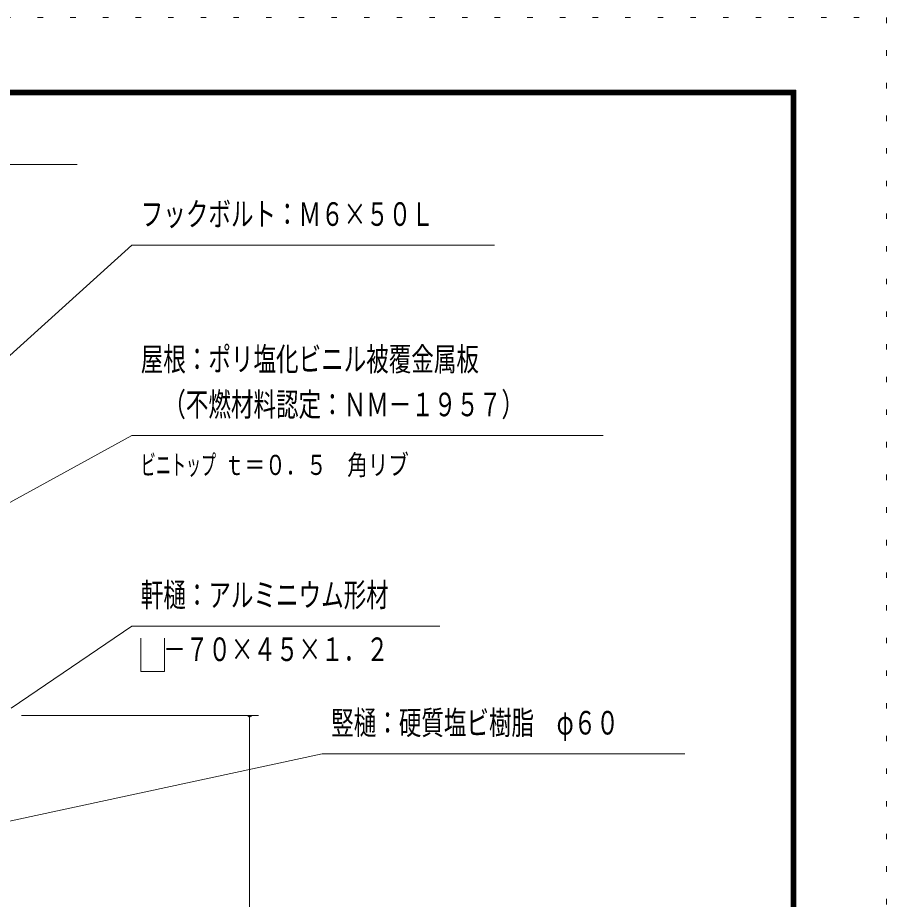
# Model space of a CAD drawing. Units: millimetres, scale not verified. Extents: x -26655 to 26659, y -10500 to 10500.
# Drawn here: x 21869 to 26659, y 5638 to 10500 of the extents above; entities that cross this region are included whole.
import ezdxf
from ezdxf.enums import TextEntityAlignment as Align

# ---------------------------------------------------------------- set-up
doc = ezdxf.new("R2010")
doc.units = ezdxf.units.MM
doc.header["$LTSCALE"] = 60
doc.linetypes.add('USER4', pattern=[3, 0.5, -2.5])
for name, color, linetype, lineweight in [('0-A_2-52DIM', 3, 'Continuous', 18), ('0-C_F-F1PAPER', 5, 'Continuous', 18), ('0-D_F-E_J_ADD', 5, 'USER4', 18)]:
    doc.layers.add(name, color=color, linetype=linetype, lineweight=lineweight)
doc.styles.add('ＭＳ ゴシック', font='')
doc.styles.get('ＭＳ ゴシック').set_extended_font_data('MS Gothic')

msp = doc.modelspace()

# ---------------------------------------------------------------- linework, layer by layer
at = {"layer": '0-A_2-52DIM'}
for p, q in [((20047.41, 9689.93), (22197.41, 9689.93)), ((22547.42, 6894.93), (22547.42, 7078.88)), ((21889.66, 6652.53), (23197.42, 6652.53)), ((23157.42, 6652.53), (23137.42, 6652.53)), ((23147.42, 6652.53), (23147.42, -900.07))]:
    msp.add_line(p, q, dxfattribs=at)
for points in [[(20786.35, 7699.55), (22497.41, 9244.93), (24497.41, 9244.93)], [(25097.41, 8194.93), (22497.41, 8194.93), (21241.12, 7506.15)], [(24197.42, 7144.93), (22497.41, 7144.93), (21833.48, 6692.54)], [(22679.06, 7078.88), (22679.06, 6894.93), (22547.42, 6894.93)], [(21489.9, 5997.63), (23547.42, 6439.95), (25547.41, 6439.95)]]:
    msp.add_lwpolyline(points, dxfattribs=at)
msp.add_arc((23147.42, 6652.53), 10, 180, 0, dxfattribs=at)
at = {"layer": '0-C_F-F1PAPER'}
for points in [[(26158.83, -10000), (-2541.17, -10000), (-2541.17, 10100), (26158.83, 10100)], [(26156.32, -9997.5), (-2538.67, -9997.5), (-2538.67, 10097.5), (26156.32, 10097.5)], [(26153.83, -9995), (-2536.17, -9995), (-2536.17, 10095), (26153.83, 10095)], [(26151.32, -9992.5), (26151.32, 10092.5), (-2533.67, 10092.5), (-2533.67, -9992.5)], [(26148.83, -9990), (-2531.17, -9990), (-2531.17, 10090), (26148.83, 10090)], [(26146.33, -9987.5), (26146.33, 10087.5), (-2528.67, 10087.5), (-2528.67, -9987.5)], [(26143.82, -9985), (-2526.17, -9985), (-2526.17, 10085), (26143.82, 10085)], [(26141.33, -9982.5), (26141.33, 10082.5), (-2523.67, 10082.5), (-2523.67, -9982.5)], [(26138.82, -9980), (26138.82, 10080), (-2521.17, 10080), (-2521.17, -9980)], [(26136.33, -9977.5), (26136.33, 10077.5), (-2518.67, 10077.5), (-2518.67, -9977.5)], [(26133.83, -9975), (-2516.17, -9975), (-2516.17, 10075), (26133.83, 10075)]]:
    msp.add_lwpolyline(points, close=True, dxfattribs=at)
at = {"layer": '0-D_F-E_J_ADD'}
msp.add_lwpolyline([(26658.83, -10500), (-3041.17, -10500), (-3041.17, 10500), (26658.83, 10500)], close=True, dxfattribs=at)

# ---------------------------------------------------------------- texts
at = {"layer": '0-A_2-52DIM', "color": 7, "style": 'ＭＳ ゴシック'}
for s, height, width, p in [('フックボルト：Ｍ６×５０Ｌ', 130.2, 0.7, (22547.41, 9312.7)), ('屋根：ポリ塩化ビニル被覆金属板', 130.2, 0.7, (22547.41, 8512.69)), ('\u3000（不燃材料認定：ＮＭ－１９５７）', 130.2, 0.7, (22547.41, 8262.7)), ('ビニトップ ', 110.7, 0.55, (22547.41, 7944.93)), ('ｔ＝０．５\u3000角リブ', 110.7, 0.75, (23006.69, 7944.93)), ('軒樋：アルミニウム形材', 130.2, 0.7, (22547.41, 7212.7)), ('\u3000－７０×４５×１．２', 130.2, 0.7, (22547.41, 6912.7)), ('竪樋：硬質塩ビ樹脂\u3000φ６０', 130.2, 0.7, (23597.42, 6507.71))]:
    msp.add_text(s, height=height, dxfattribs=dict(at, width=width)).set_placement(p, align=Align.BOTTOM_LEFT)

doc.saveas('drawing.dxf')
